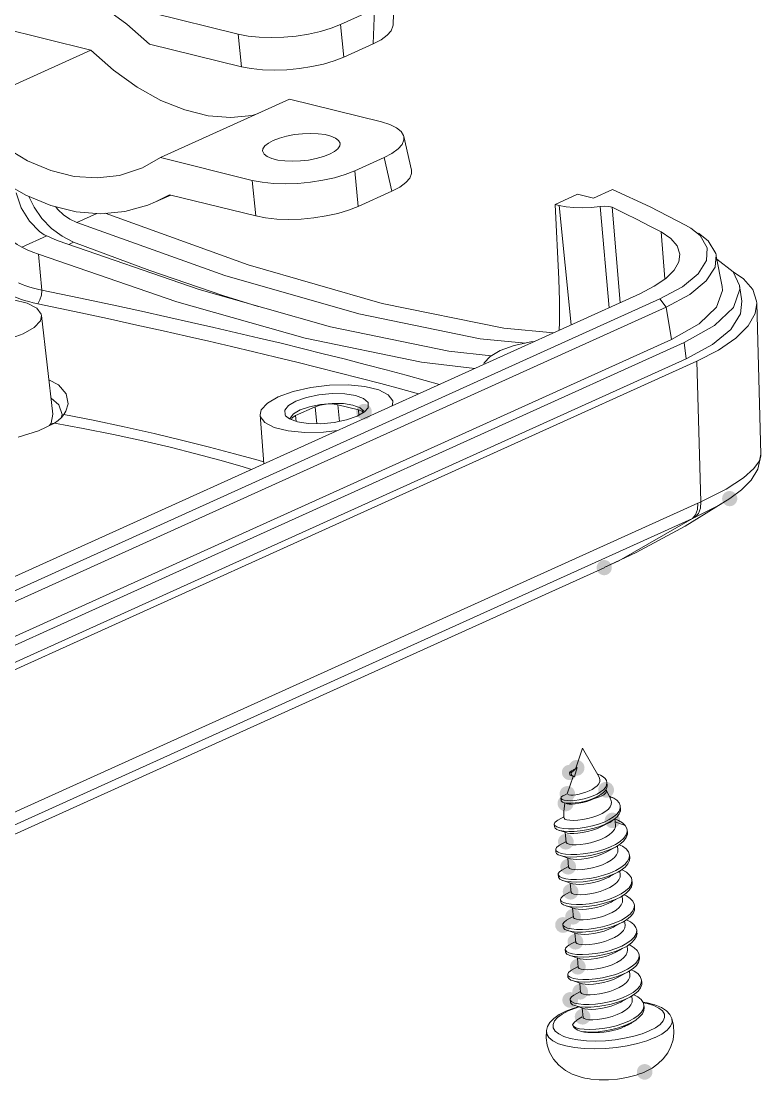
# Model space of a CAD drawing. Header units: millimetres. Extents: x 0 to 260, y 22 to 203.
# Drawn here: x 123.02 to 135.2, y 48.94 to 66.37 of the extents above; entities that cross this region are included whole.
import ezdxf

# ---------------------------------------------------------------- set-up
doc = ezdxf.new("R2010")
doc.units = ezdxf.units.MM

msp = doc.modelspace()

# ---------------------------------------------------------------- hatches: boundary and pattern name
h = msp.add_hatch(color=7)
edge = h.paths.add_edge_path()
edge.add_arc((128.663453, 59.939343), 0.129382, 0, 360)
h = msp.add_hatch(color=7)
edge = h.paths.add_edge_path()
edge.add_arc((134.687381, 58.507877), 0.12525, 0, 360)
h = msp.add_hatch(color=7)
edge = h.paths.add_edge_path()
edge.add_arc((132.62102, 57.371509), 0.125261, 0, 360)
h = msp.add_hatch(color=7)
edge = h.paths.add_edge_path()
edge.add_arc((132.048462, 53.9998), 0.125514, 0, 360)
h = msp.add_hatch(color=7)
edge = h.paths.add_edge_path()
edge.add_arc((132.15814, 54.070744), 0.126264, 0, 360)
h = msp.add_hatch(color=7)
edge = h.paths.add_edge_path()
edge.add_arc((132.166289, 54.075154), 0.130001, 0, 360)
h = msp.add_hatch(color=7)
edge = h.paths.add_edge_path()
edge.add_arc((132.012761, 53.647799), 0.127345, 0, 360)
h = msp.add_hatch(color=7)
edge = h.paths.add_edge_path()
edge.add_arc((132.01209, 53.645858), 0.125943, 0, 360)
h = msp.add_hatch(color=7)
edge = h.paths.add_edge_path()
edge.add_arc((132.651465, 53.71652), 0.1278, 0, 360)
h = msp.add_hatch(color=7)
edge = h.paths.add_edge_path()
edge.add_arc((132.654816, 53.71017), 0.127004, 0, 360)
h = msp.add_hatch(color=7)
edge = h.paths.add_edge_path()
edge.add_arc((131.98408, 53.490883), 0.13164, 0, 360)
h = msp.add_hatch(color=7)
edge = h.paths.add_edge_path()
edge.add_arc((132.756522, 53.20979), 0.127291, 0, 360)
h = msp.add_hatch(color=7)
edge = h.paths.add_edge_path()
edge.add_arc((131.988207, 52.859058), 0.129284, 0, 360)
h = msp.add_hatch(color=7)
edge = h.paths.add_edge_path()
edge.add_arc((132.027648, 52.447366), 0.129377, 0, 360)
h = msp.add_hatch(color=7)
edge = h.paths.add_edge_path()
edge.add_arc((132.067265, 52.035675), 0.129377, 0, 360)
h = msp.add_hatch(color=7)
edge = h.paths.add_edge_path()
edge.add_arc((131.942205, 51.487634), 0.129799, 0, 360)
h = msp.add_hatch(color=7)
edge = h.paths.add_edge_path()
edge.add_arc((132.106705, 51.623983), 0.129284, 0, 360)
h = msp.add_hatch(color=7)
edge = h.paths.add_edge_path()
edge.add_arc((132.146322, 51.212291), 0.129284, 0, 360)
h = msp.add_hatch(color=7)
edge = h.paths.add_edge_path()
edge.add_arc((132.185763, 50.8006), 0.129377, 0, 360)
h = msp.add_hatch(color=7)
edge = h.paths.add_edge_path()
edge.add_arc((132.060562, 50.253265), 0.129357, 0, 360)
h = msp.add_hatch(color=7)
edge = h.paths.add_edge_path()
edge.add_arc((132.22538, 50.388908), 0.129377, 0, 360)
h = msp.add_hatch(color=7)
edge = h.paths.add_edge_path()
edge.add_arc((132.264856, 49.977252), 0.129284, 0, 360)
h = msp.add_hatch(color=7)
edge = h.paths.add_edge_path()
edge.add_arc((133.286888, 49.069061), 0.128519, 0, 360)

# ---------------------------------------------------------------- linework, layer by layer
at = {"color": 7, "lineweight": 0}
for points in [[(125.131195, 65.993574), (124.757956, 66.322716), (124.371312, 66.599294), (123.977612, 66.819074), (123.584617, 66.977824), (123.198678, 67.073074), (122.827203, 67.103061), (122.476189, 67.067077), (122.126587, 66.955247)], [(129.163339, 66.873437), (129.143231, 66.305113)], [(125.170494, 66.506866), (126.592542, 66.155852)], [(128.834868, 66.564757), (128.27889, 66.313226)], [(128.834868, 66.564757), (128.814759, 65.996432)], [(122.65279, 66.265037), (124.166207, 65.891092)], [(126.592436, 66.155817), (126.755772, 66.124067), (126.938864, 66.104664), (127.135714, 66.098314), (127.34103, 66.105017), (127.548111, 66.12442), (127.751664, 66.15617), (127.944633, 66.198856), (128.122433, 66.251772), (128.278714, 66.313156)], [(128.330854, 65.777569), (128.278996, 66.313438)], [(129.143196, 66.305677), (129.141079, 66.284863), (129.110387, 66.21078), (129.044065, 66.136696), (128.944934, 66.064024), (128.814759, 65.996291)], [(126.644471, 65.620124), (126.592612, 66.155993)], [(122.039768, 64.930055), (124.166313, 65.891375)], [(125.131195, 65.993574), (126.644612, 65.619983)], [(128.814689, 65.996326), (128.330678, 65.777604)], [(126.918367, 64.84874), (126.821353, 64.817696), (126.469987, 64.782065), (126.098159, 64.812051), (125.712573, 64.907301), (125.319578, 65.066051), (124.926231, 65.285479), (124.539587, 65.562057), (124.166348, 65.891198)], [(128.330854, 65.777569), (128.174574, 65.716185), (127.996774, 65.663269), (127.803451, 65.620582), (127.600251, 65.588832), (127.392818, 65.56943), (127.187854, 65.56308), (126.991004, 65.569077), (126.807912, 65.58848), (126.644576, 65.62023)], [(125.310865, 64.122512), (127.437409, 65.083478)], [(127.437515, 65.083372), (128.950932, 64.709781)], [(122.039768, 64.930055), (122.380199, 64.58645), (122.742149, 64.298583), (123.118563, 64.071041), (123.50309, 63.908411), (123.889029, 63.813161), (124.269324, 63.787408), (124.637271, 63.8308), (125.014037, 63.954977)], [(129.319408, 64.471867), (129.315528, 64.485626), (129.274252, 64.553006), (129.198052, 64.614037), (129.089044, 64.666954), (128.950755, 64.709992)], [(127.169686, 64.406392), (127.271286, 64.445198), (127.388761, 64.4773), (127.516467, 64.501642), (127.649817, 64.516459), (127.782108, 64.521398), (127.90805, 64.516459), (128.021644, 64.501995), (128.118306, 64.478006), (128.194153, 64.445903), (128.245306, 64.407098), (128.269647, 64.363353)], [(125.229232, 63.392861), (125.102938, 63.34065), (124.723701, 63.235522), (124.328238, 63.199186), (123.920074, 63.232347), (123.507676, 63.3343), (123.095279, 63.503281), (122.690996, 63.737525), (122.299765, 64.032447), (121.92829, 64.38452)], [(126.994497, 64.231061), (126.999788, 64.26775), (127.030833, 64.315728), (127.088336, 64.362647), (127.169827, 64.406392)], [(128.271058, 64.353687), (128.265767, 64.316645), (128.234722, 64.268668), (128.177219, 64.221748), (128.095728, 64.178004)], [(128.994359, 64.124946), (129.124534, 64.193032), (129.224017, 64.264999), (129.289986, 64.339435), (129.320678, 64.413871), (129.319267, 64.471726)], [(129.319232, 64.47222), (129.44729, 63.918006)], [(128.095869, 64.178004), (127.994269, 64.139198), (127.876794, 64.107095), (127.749088, 64.082754), (127.615738, 64.067937), (127.483447, 64.062998), (127.357505, 64.067937), (127.243911, 64.082401), (127.147249, 64.106742), (127.071402, 64.138845), (127.020602, 64.177298), (126.996261, 64.221043)], [(125.013896, 63.955083), (125.310935, 64.122653)], [(125.310865, 64.122512), (126.824281, 63.748567)], [(128.510665, 63.906506), (128.994323, 64.124875)], [(128.994359, 64.124946), (129.122417, 63.570732)], [(126.824317, 63.748744), (126.987653, 63.717346), (127.170392, 63.697944), (127.367594, 63.691594), (127.572911, 63.697944), (127.779992, 63.717346), (127.983544, 63.749096), (128.176514, 63.792135), (128.354314, 63.844699), (128.510594, 63.906435)], [(128.566474, 63.319484), (128.510736, 63.906506)], [(129.447219, 63.917548), (129.448631, 63.859339), (129.417939, 63.785256), (129.351969, 63.71082), (129.252486, 63.638501), (129.122311, 63.570767)], [(126.880126, 63.161686), (126.824387, 63.748708)], [(122.932543, 63.540993), (123.017209, 63.297929), (123.151265, 63.078148), (123.320951, 62.90564)], [(123.142199, 63.48416), (123.228629, 63.305655), (123.358099, 63.119741), (123.514026, 62.958169)], [(125.458149, 63.512735), (125.229197, 63.392791)], [(125.229902, 63.393214), (125.481786, 63.506809)], [(125.458149, 63.512735), (126.880197, 63.161721)], [(128.566474, 63.319484), (129.122452, 63.570661)], [(132.181071, 63.521026), (131.809949, 63.353103)], [(132.441879, 63.456608), (132.181177, 63.521167)], [(132.757439, 63.599201), (132.441703, 63.456679)], [(133.961152, 63.012532), (133.376599, 63.31204), (132.757474, 63.599201)], [(123.582642, 63.315674), (123.619331, 63.270871), (123.715639, 63.181971), (123.820414, 63.109651), (123.931539, 63.055676)], [(128.566474, 63.319484), (128.410194, 63.257747), (128.232394, 63.205184), (128.039072, 63.162145), (127.835872, 63.130395), (127.628438, 63.110992), (127.423474, 63.104642), (127.226272, 63.110992), (127.043533, 63.130395), (126.880197, 63.161792)], [(131.871014, 62.124026), (131.809984, 63.353103)], [(131.810054, 63.353244), (131.879552, 63.336311)], [(131.879622, 63.336346), (131.992864, 63.314474), (132.121981, 63.301421), (132.261328, 63.298246), (132.405967, 63.304244), (132.551311, 63.319766)], [(131.879622, 63.336346), (132.077883, 61.370316)], [(132.699548, 61.651374), (132.551382, 63.31966)], [(132.551417, 63.319836), (132.628323, 63.325128), (132.698173, 63.319836), (132.750384, 63.304667)], [(132.959334, 63.205113), (132.750489, 63.304596)], [(132.885603, 61.735406), (132.750489, 63.304561)], [(124.260963, 63.20476), (123.931468, 63.055535)], [(124.399111, 63.205783), (126.758136, 62.355589), (128.962291, 61.722), (130.966069, 61.316658), (131.786277, 61.238694)], [(133.16398, 63.104148), (132.959369, 63.205042)], [(133.559444, 62.898479), (133.363652, 63.002195), (133.16398, 63.104148)], [(123.513921, 62.958098), (123.690309, 62.826865)], [(123.931468, 63.055571), (126.371632, 62.180682), (128.576493, 61.548151), (130.578507, 61.141751), (131.326396, 61.069432)], [(134.045572, 62.962896), (133.961258, 63.012637)], [(134.200583, 62.838189), (134.045713, 62.963072)], [(123.438461, 62.833038), (123.028886, 62.648183)], [(123.32081, 62.905711), (123.35891, 62.878194), (123.398068, 62.853852), (123.438285, 62.833038)], [(123.438461, 62.833038), (123.498786, 62.805874), (123.560875, 62.780122), (123.624375, 62.755074)], [(123.624481, 62.75518), (125.950345, 61.949436), (128.111462, 61.337366), (130.061617, 60.934494), (130.757295, 60.857236)], [(123.690486, 62.826829), (123.880986, 62.731227)], [(133.538454, 61.795695), (133.907812, 61.995015), (134.167457, 62.208798), (134.306098, 62.426815), (134.317387, 62.639893), (134.200618, 62.838154)], [(133.621145, 62.125049), (133.559409, 62.898337)], [(133.866079, 62.535717), (133.821981, 62.671537), (133.71897, 62.791481), (133.559515, 62.898373)], [(134.457934, 62.542949), (134.33552, 62.75003), (134.173242, 62.881263)], [(123.029027, 62.648042), (122.989164, 62.669208), (122.950358, 62.69355), (122.912611, 62.721419)], [(123.303594, 62.531237), (123.209403, 62.567926), (123.118033, 62.606731), (123.029133, 62.648006)], [(123.880986, 62.731403), (123.799494, 62.694714)], [(123.880986, 62.731403), (125.133347, 62.263267), (126.338436, 61.852634), (126.922636, 61.674128)], [(130.487455, 60.651602), (129.608333, 60.752143), (127.694866, 61.149371), (125.578552, 61.746977), (123.303489, 62.531202)], [(123.303594, 62.531237), (123.357217, 61.939981)], [(133.205291, 61.879762), (133.445179, 62.003587), (133.635327, 62.135173), (133.771146, 62.270993), (133.848404, 62.408223), (133.866043, 62.535576)], [(133.643511, 61.660652), (134.029803, 61.869144), (134.301089, 62.092452), (134.446081, 62.320346), (134.462661, 62.520724)], [(134.462767, 62.520548), (134.457828, 62.542773)], [(134.467247, 62.497476), (134.562144, 62.001471)], [(134.475855, 62.45165), (134.743966, 62.242806)], [(135.066687, 61.950388), (134.913229, 62.128894), (134.742132, 62.244252)], [(134.743896, 62.242876), (134.848671, 62.016393)], [(122.971983, 62.058585), (123.031956, 62.034596), (123.093692, 62.012019), (123.156839, 61.991557), (123.22175, 61.97286), (123.288425, 61.955574), (123.357217, 61.940052)], [(131.871014, 62.124026), (131.883362, 61.762781), (131.88442, 61.40577), (131.880892, 61.281239)], [(123.288778, 61.717167), (123.326525, 61.779609), (123.350514, 61.858278), (123.357217, 61.940122)], [(123.357146, 61.940052), (123.967099, 61.813757), (124.513904, 61.697694), (125.000032, 61.592919), (125.433949, 61.496963), (125.820946, 61.41018), (126.187835, 61.326571), (126.563896, 61.239435), (126.936077, 61.151946), (127.296616, 61.065516), (127.64516, 60.980144), (127.989118, 60.894771), (128.336604, 60.807282), (128.685502, 60.717324), (129.029813, 60.62666), (129.356485, 60.539524), (129.673985, 60.453094), (129.90576, 60.388888)], [(134.561968, 62.001047), (134.568671, 61.935078), (134.472715, 61.658853), (134.186965, 61.384039), (133.729413, 61.127569)], [(134.8486, 62.016534), (134.853186, 61.959384), (134.748411, 61.657406), (134.43585, 61.35684), (133.935611, 61.076734)], [(134.8486, 62.016887), (134.888464, 61.756537)], [(135.133539, 61.726128), (135.131422, 61.758583), (135.066864, 61.950494)], [(133.205291, 61.879762), (117.906729, 54.966023)], [(118.24462, 54.884496), (133.538595, 61.795766)], [(121.463576, 61.613803), (121.708051, 61.701645), (121.998034, 61.767261), (122.307068, 61.803597), (122.615043, 61.809242), (122.890209, 61.782784), (123.117751, 61.726692)], [(122.874158, 61.843603), (122.938716, 61.818202), (123.005039, 61.794214), (123.073125, 61.772341), (123.142975, 61.75188), (123.214941, 61.733536), (123.288672, 61.717308)], [(123.117892, 61.726798), (123.273114, 61.646364)], [(123.288778, 61.717167), (123.895908, 61.589109), (124.439539, 61.472339), (124.92355, 61.366153), (125.354997, 61.269845), (125.740583, 61.182356), (126.106061, 61.098748), (126.480358, 61.011611), (126.850775, 60.92377), (127.210256, 60.837339), (127.557389, 60.752672), (127.900642, 60.6673), (128.247069, 60.579811), (128.595261, 60.490559), (128.938867, 60.401306), (129.265186, 60.31417), (129.563283, 60.234089)], [(133.538454, 61.795695), (133.643582, 61.660581)], [(134.888252, 61.756784), (134.867086, 61.548292), (134.705513, 61.293939), (134.402477, 61.044526), (133.971383, 60.812045)], [(134.147877, 60.770453), (134.505241, 60.95425), (134.788522, 61.150747), (134.990664, 61.353594), (135.106375, 61.557852), (135.133539, 61.726128)], [(135.200355, 59.239785), (135.13368, 61.726163)], [(133.643511, 61.660652), (118.349889, 54.74903)], [(123.273256, 61.646541), (123.347692, 61.546705), (123.351925, 61.525185)], [(133.729307, 61.127711), (133.643582, 61.660758)], [(123.351996, 61.525256), (123.333651, 61.437061), (123.232051, 61.325584), (123.051782, 61.221514)], [(123.539074, 59.897469), (123.352101, 61.525185)], [(123.051923, 61.221408), (122.807448, 61.133567), (122.517464, 61.068303)], [(118.435649, 54.216159), (133.729271, 61.127781)], [(133.935682, 61.076734), (118.642059, 54.165112)], [(131.469306, 61.095326), (131.41004, 61.08827), (131.138048, 61.027239), (130.908743, 60.944337)], [(133.971489, 60.812151), (133.935505, 61.076734)], [(130.908813, 60.944443), (130.739833, 60.847429), (130.644583, 60.742301), (130.639291, 60.720076)], [(133.971489, 60.812151), (118.677866, 53.900529)], [(118.849069, 53.856502), (134.147983, 60.770594)], [(134.147877, 60.770453), (134.210319, 58.455172)], [(123.473774, 60.465229), (123.63323, 60.380915), (123.759524, 60.235218), (123.789863, 60.067649), (123.752822, 59.947351)], [(127.252024, 60.184453), (127.496499, 60.272648), (127.786483, 60.337912), (128.095516, 60.374248), (128.403491, 60.379892), (128.678658, 60.353787), (128.906199, 60.297695), (129.061774, 60.217262), (129.136211, 60.117426), (129.140444, 60.096259)], [(123.508558, 60.162722), (123.635206, 60.053714)], [(126.951422, 59.885756), (126.97012, 59.968659), (127.07172, 60.080842), (127.251989, 60.184559)], [(128.729775, 60.002526), (128.735067, 60.014873), (128.729775, 60.090367), (128.657103, 60.155631), (128.524811, 60.204667), (128.3456, 60.232537), (128.137109, 60.236418), (127.919797, 60.215956), (127.714834, 60.173623), (127.542325, 60.112593)], [(123.63517, 60.053855), (123.690204, 59.893341)], [(127.542255, 60.112769), (127.418782, 60.040097), (127.357399, 59.96178), (127.362691, 59.886286), (127.372569, 59.871822)], [(127.613234, 59.967389), (127.504225, 59.902831), (127.449897, 59.834039), (127.451309, 59.815342)], [(127.857991, 60.019424), (127.535905, 59.874079)], [(128.662959, 59.947422), (128.598754, 60.005278), (128.481631, 60.048669), (128.323587, 60.073011), (128.139084, 60.076539), (127.947173, 60.058547), (127.765845, 60.021152), (127.613092, 59.96753)], [(127.857991, 60.019424), (127.942305, 60.047293), (128.043199, 60.063874), (128.145152, 60.066343), (128.232641, 60.054702)], [(127.857991, 60.019424), (127.884449, 59.741788)], [(128.232817, 60.054561), (128.259276, 59.778688)], [(128.571837, 59.970846), (128.232817, 60.054455)], [(128.571837, 59.970846), (128.631456, 59.946505)], [(128.571837, 59.970846), (128.578187, 59.880535)], [(128.673472, 59.936733), (128.729916, 60.002702)], [(129.140444, 60.096259), (129.128097, 60.037345)], [(123.510463, 59.751031), (123.539038, 59.897433)], [(123.721812, 59.894011), (123.679479, 59.841095), (123.627621, 59.793117), (123.567296, 59.750431)], [(123.690133, 59.893341), (123.676375, 59.838308)], [(127.011007, 59.114055), (126.919637, 59.140513), (126.532287, 59.247405), (126.120243, 59.356061), (125.679623, 59.466127), (125.209723, 59.577605), (124.710543, 59.689788), (124.200426, 59.798091), (123.721707, 59.894047)], [(123.752822, 59.947422), (123.721777, 59.894152)], [(127.997021, 59.602546), (127.689046, 59.596902), (127.413526, 59.623007), (127.185984, 59.679452), (127.030762, 59.759532), (126.955973, 59.859721), (126.951387, 59.885827)], [(127.013617, 59.08167), (126.951528, 59.885651)], [(127.372427, 59.871963), (127.435222, 59.821163)], [(127.435292, 59.821339), (127.567584, 59.77195)], [(127.467501, 59.809274), (127.480907, 59.838907), (127.53594, 59.874185)], [(127.536046, 59.874044), (127.547687, 59.7795)], [(128.172527, 59.760697), (128.377844, 59.803383), (128.55, 59.864061)], [(128.550106, 59.864061), (128.673578, 59.936733)], [(128.631421, 59.946399), (128.648001, 59.922057)], [(122.965633, 59.522289), (123.300419, 59.623537)], [(123.30049, 59.623572), (123.56719, 59.750219)], [(123.48531, 59.711414), (123.510358, 59.750925)], [(123.553361, 59.742776), (123.510322, 59.750889)], [(126.808124, 58.988642), (126.656077, 59.035209), (126.288482, 59.140337), (125.894782, 59.24617), (125.472155, 59.352709), (125.019894, 59.458542), (124.537294, 59.563318), (124.04023, 59.663154), (123.567155, 59.75029)], [(127.567584, 59.772056), (127.746795, 59.744187), (127.955287, 59.740306), (128.172598, 59.760767)], [(128.226114, 59.629781), (127.997162, 59.602617)], [(135.200355, 59.239785), (135.176013, 59.130424), (135.086408, 59.00166), (134.912488, 58.848907), (134.627444, 58.665816), (134.210107, 58.454854)], [(134.687028, 58.507701), (134.883878, 58.653045), (135.039806, 58.809678), (135.152694, 58.994534), (135.200319, 59.210434), (135.199967, 59.240067)], [(119.089029, 51.620949), (134.163929, 58.433794)], [(133.954273, 58.054699), (134.687698, 58.508371)], [(134.072771, 58.180429), (134.126041, 58.24287), (134.157438, 58.330006), (134.164141, 58.434076)], [(134.120678, 58.202124), (134.173595, 58.264566), (134.204287, 58.351349), (134.210284, 58.455066)], [(134.687028, 58.507701), (134.503936, 58.396576), (134.120819, 58.202195)], [(134.210249, 58.454996), (134.187318, 58.444412), (134.164035, 58.433829)], [(134.072771, 58.180429), (118.997871, 51.367584)], [(132.620667, 57.371509), (133.149128, 57.622334), (133.954167, 58.05484)], [(134.072771, 58.180429), (132.863449, 57.484751), (132.621443, 57.371862)], [(134.120678, 58.202124), (134.097042, 58.191188), (134.072701, 58.180252)], [(118.377441, 50.934691), (132.61908, 57.370416)], [(132.153872, 54.068027), (132.264644, 54.39858)], [(132.53593, 53.920214), (132.264644, 54.398227)], [(132.156623, 54.069756), (132.12064, 54.046826), (132.084304, 54.024248), (132.052554, 54.005551)], [(132.172816, 54.078681), (132.075449, 53.995073)], [(132.172816, 54.078681), (132.131894, 53.935101)], [(132.012267, 53.647375), (132.107869, 53.932772)], [(132.048109, 54.000506), (132.052342, 53.958525)], [(132.048779, 53.99913), (132.075238, 53.994897)], [(132.055341, 53.95535), (132.07933, 53.952881)], [(132.055341, 53.95535), (132.08568, 53.94265), (132.108258, 53.932772)], [(132.075308, 53.994967), (132.079541, 53.952987)], [(132.079436, 53.952951), (132.131647, 53.93496)], [(132.108399, 53.932631), (132.131682, 53.935101)], [(132.53593, 53.920214), (132.548277, 53.88423), (132.546161, 53.850011), (132.530991, 53.81438), (132.503474, 53.779808)], [(132.665117, 53.834101), (132.657356, 53.864792), (132.635484, 53.899012), (132.60197, 53.929703), (132.558226, 53.956162), (132.506367, 53.978739)], [(131.906151, 53.574668), (131.926965, 53.552796), (131.960479, 53.541507), (132.008457, 53.535509), (132.068076, 53.534098), (132.136162, 53.538332), (132.210598, 53.548915), (132.287857, 53.56479), (132.364409, 53.585957), (132.437434, 53.612062), (132.503404, 53.642754), (132.560554, 53.677326), (132.606768, 53.714015), (132.640282, 53.752115), (132.660037, 53.790568)], [(132.503545, 53.779667), (132.467914, 53.748975), (132.424523, 53.720753), (132.374428, 53.695353), (132.319748, 53.673481), (132.263303, 53.655489), (132.207917, 53.641731), (132.155353, 53.632559), (132.108081, 53.62762), (132.068217, 53.626914), (132.037878, 53.630089), (132.018828, 53.636086)], [(132.5366, 53.617072), (132.564823, 53.635063), (132.611036, 53.671752), (132.64455, 53.709852)], [(132.656157, 53.707665), (132.657921, 53.682618), (132.643809, 53.656512), (132.613823, 53.631112), (132.570079, 53.607123)], [(132.644444, 53.709711), (132.6642, 53.748164), (132.669492, 53.786617)], [(132.735391, 53.531629), (132.719163, 53.575373), (132.653546, 53.712957)], [(132.659931, 53.790674), (132.665576, 53.828421)], [(132.669245, 53.791732), (132.665011, 53.834065)], [(131.906151, 53.574668), (131.910384, 53.532687)], [(131.939242, 53.611886), (131.924778, 53.603066), (131.907844, 53.584369)], [(131.910279, 53.532652), (131.93074, 53.51078), (131.942734, 53.505488)], [(132.014348, 53.653584), (131.974837, 53.631712), (131.939206, 53.611956)], [(131.942664, 53.505417), (131.964536, 53.49942), (132.012161, 53.493423), (132.07178, 53.492012), (132.140572, 53.496598), (132.214655, 53.506476), (132.291914, 53.522704), (132.368466, 53.54387), (132.441139, 53.570329), (132.507814, 53.60102), (132.536741, 53.616895)], [(131.993675, 53.487532), (132.009198, 53.483298), (132.044828, 53.479065), (132.090336, 53.478712), (132.144664, 53.48224), (132.204284, 53.491059), (132.267784, 53.504112), (132.332695, 53.522104), (132.395842, 53.543976), (132.455109, 53.570082)], [(132.454967, 53.570187), (132.516704, 53.586768), (132.569973, 53.606876)], [(132.454967, 53.570187), (132.500476, 53.595235)], [(132.500441, 53.595341), (132.515257, 53.60416), (132.536777, 53.617213)], [(132.735391, 53.531629), (132.740329, 53.511168), (132.737507, 53.473421), (132.720221, 53.435321), (132.689177, 53.397221), (132.645079, 53.360884)], [(132.776736, 53.576396), (132.706533, 53.609557)], [(132.708509, 53.598092), (132.776595, 53.57622)], [(132.884898, 53.443082), (132.882781, 53.455076), (132.864437, 53.499526), (132.828806, 53.540096), (132.776595, 53.576432)], [(131.942664, 53.505417), (131.974414, 53.494481)], [(131.974378, 53.494411), (131.957798, 53.355416)], [(131.957833, 53.355557), (131.957833, 53.251841)], [(132.64515, 53.360743), (132.584472, 53.323702), (132.512858, 53.290188), (132.432778, 53.261613), (132.350228, 53.239035), (132.266972, 53.222454), (132.187597, 53.212929), (132.114925, 53.209049), (132.053542, 53.211518), (132.005917, 53.219632), (131.973814, 53.231627), (131.958644, 53.247149)], [(132.713342, 53.183649), (132.777547, 53.224218), (132.831522, 53.270432), (132.868211, 53.31841), (132.886909, 53.366388), (132.888672, 53.400607)], [(132.773279, 53.26634), (132.827254, 53.312907), (132.864296, 53.360532)], [(132.864225, 53.360391), (132.882922, 53.408368), (132.885039, 53.442941)], [(132.888708, 53.400713), (132.884827, 53.443046)], [(131.856551, 53.212929), (131.838912, 53.202699), (131.80822, 53.175535), (131.797989, 53.148724)], [(131.807973, 53.124417), (131.837959, 53.103251), (131.886995, 53.08667), (131.952612, 53.074676), (132.03234, 53.069737), (132.123356, 53.071501), (132.222134, 53.079967), (132.325145, 53.095842), (132.428156, 53.11842), (132.527992, 53.147348), (132.621126, 53.182626), (132.703676, 53.22249), (132.773173, 53.266234)], [(131.957833, 53.268739), (131.906327, 53.240164), (131.856586, 53.213)], [(131.868968, 53.050687), (131.890841, 53.043984), (131.956457, 53.032695), (132.036538, 53.027756), (132.127202, 53.028815), (132.226332, 53.037987), (132.329343, 53.053509), (132.432354, 53.076087), (132.532191, 53.105368), (132.625324, 53.140645), (132.713518, 53.183684)], [(132.619997, 53.130591), (132.667269, 53.157402), (132.713483, 53.183508)], [(132.71059, 53.177793), (132.666493, 53.156979)], [(132.754335, 53.207426), (132.71059, 53.177793)], [(132.804994, 53.13232), (132.795116, 53.239211)], [(132.966213, 53.126111), (132.919646, 53.170208), (132.855088, 53.209014), (132.795469, 53.233708)], [(132.800161, 53.184002), (132.966319, 53.126146)], [(131.797989, 53.145761), (131.807867, 53.124241)], [(131.797989, 53.145761), (131.802223, 53.10378)], [(131.802117, 53.103745), (131.811995, 53.082225), (131.841981, 53.061059), (131.868792, 53.050828)], [(131.868968, 53.050687), (131.922238, 53.033048), (131.978329, 53.014351)], [(131.978153, 53.014492), (132.003906, 53.005673)], [(131.995051, 52.846746), (131.979176, 53.014316)], [(132.804994, 53.13232), (132.803935, 53.104097), (132.787355, 53.058942), (132.753488, 53.014139), (132.703394, 52.971453), (132.639541, 52.931589), (132.564752, 52.895959), (132.482908, 52.865972), (132.397183, 52.841984), (132.31181, 52.823992), (132.229966, 52.813056), (132.155882, 52.80847), (132.093088, 52.809881), (132.044405, 52.816584), (132.011244, 52.828225), (131.996074, 52.843042)], [(132.004012, 53.005567), (132.018123, 53.001686), (132.061867, 52.995689), (132.119017, 52.994278), (132.187809, 52.998511), (132.264009, 53.009094), (132.345501, 53.026028), (132.428403, 53.048606), (132.509895, 53.077533), (132.585389, 53.112106), (132.619962, 53.13045)], [(132.807392, 52.771287), (132.887473, 52.822087), (132.946034, 52.873945), (132.984487, 52.927568), (133.002126, 52.981895), (133.002126, 53.008706)], [(132.998245, 53.050687), (132.992954, 53.076087), (132.966142, 53.126181)], [(132.980677, 52.969724), (132.997963, 53.023699), (132.998316, 53.050511)], [(133.002055, 53.008636), (132.998175, 53.050616)], [(131.830022, 52.709269), (131.861066, 52.685985), (131.912219, 52.667288), (131.982422, 52.654235), (132.068499, 52.647885), (132.167277, 52.648944), (132.27558, 52.658116), (132.388469, 52.675049), (132.502063, 52.700096), (132.612836, 52.731846), (132.715494, 52.770652), (132.806863, 52.815102), (132.883063, 52.863785), (132.941624, 52.915996), (132.980783, 52.969619)], [(131.982633, 52.856024), (131.931128, 52.827449), (131.882092, 52.800285)], [(131.882056, 52.800215), (131.869356, 52.792806), (131.834431, 52.763879), (131.821026, 52.735656)], [(131.821061, 52.729941), (131.829881, 52.709127)], [(131.821061, 52.729941), (131.825294, 52.687961)], [(131.825189, 52.687926), (131.834008, 52.667112), (131.8647, 52.643828), (131.898214, 52.630423)], [(131.898249, 52.630387), (131.916593, 52.625096), (131.986443, 52.612043), (132.072521, 52.606046), (132.171299, 52.607104), (132.279249, 52.615924), (132.392491, 52.63321), (132.506438, 52.657904), (132.616504, 52.690007), (132.719516, 52.72846), (132.807357, 52.771146)], [(132.050155, 52.580787), (132.064266, 52.576554), (132.111538, 52.569498), (132.171863, 52.567381), (132.244536, 52.571615), (132.32638, 52.581845), (132.411399, 52.599131), (132.496066, 52.621709), (132.578616, 52.651342), (132.654816, 52.68662), (132.673866, 52.696851)], [(132.673725, 52.696886), (132.711472, 52.718406), (132.760508, 52.745569), (132.807428, 52.771322)], [(132.844611, 52.720628), (132.842847, 52.68782), (132.824149, 52.642311), (132.787461, 52.596803), (132.735602, 52.55447)], [(132.844611, 52.720628), (132.837908, 52.790478)], [(133.037545, 52.638995), (133.0192, 52.694029), (132.980042, 52.741654), (132.920423, 52.783987), (132.867153, 52.809034)], [(131.860678, 52.31825), (131.88502, 52.283325), (131.928059, 52.262511), (131.990853, 52.247341), (132.070581, 52.237816), (132.16442, 52.236053), (132.269195, 52.241697), (132.381025, 52.255455), (132.494972, 52.276975), (132.607156, 52.306255), (132.713695, 52.342239), (132.810003, 52.384219), (132.893259, 52.431491), (132.959228, 52.482644), (133.0065, 52.535914), (133.032959, 52.589889)], [(131.898249, 52.630387), (131.951166, 52.613101), (132.006904, 52.594757)], [(132.006763, 52.594898), (132.050155, 52.580787)], [(132.034668, 52.435372), (132.019851, 52.590594)], [(132.735743, 52.554576), (132.670832, 52.51577), (132.594985, 52.480492), (132.511024, 52.450859), (132.426357, 52.427928), (132.342396, 52.410995), (132.26161, 52.400412), (132.188585, 52.396884), (132.127907, 52.398648), (132.080988, 52.405703), (132.049591, 52.417345), (132.035479, 52.431809)], [(132.847009, 52.359595), (132.897104, 52.389581), (132.963426, 52.440381), (133.010698, 52.493651), (133.036804, 52.547626), (133.041743, 52.597015)], [(133.033064, 52.589712), (133.037651, 52.639101)], [(133.041672, 52.596944), (133.037439, 52.638925)], [(131.921673, 52.388523), (131.88569, 52.364534), (131.863465, 52.335959), (131.860643, 52.31832)], [(131.860678, 52.31825), (131.864911, 52.276269)], [(132.021933, 52.444332), (131.97078, 52.415757), (131.921744, 52.388594)], [(131.937866, 52.218696), (131.994663, 52.204937), (132.074744, 52.196118), (132.168582, 52.194001), (132.273358, 52.199646), (132.385188, 52.213404), (132.499135, 52.234924), (132.611319, 52.264204), (132.717505, 52.300188), (132.814166, 52.342521), (132.846974, 52.359454)], [(132.713342, 52.285194), (132.750736, 52.306714), (132.799772, 52.333878), (132.847045, 52.359631)], [(132.884228, 52.308936), (132.881758, 52.274364), (132.863061, 52.229561), (132.826725, 52.184759), (132.775219, 52.142778)], [(132.884228, 52.308936), (132.877525, 52.377728)], [(133.077162, 52.227304), (133.069048, 52.261876), (133.038356, 52.310559), (132.986851, 52.355362), (132.916648, 52.39452)], [(131.864806, 52.276234), (131.889147, 52.241309), (131.932186, 52.220495)], [(131.913066, 51.881405), (131.947638, 51.85918), (132.002318, 51.841188), (132.075343, 51.829547), (132.163891, 51.824255), (132.264432, 51.826724), (132.373793, 51.837308), (132.487035, 51.855652), (132.600629, 51.881405), (132.709991, 51.914919), (132.811238, 51.954783), (132.900138, 51.999938), (132.973868, 52.04968), (133.029254, 52.101891), (133.064179, 52.155866)], [(131.937866, 52.218696), (131.990782, 52.20141), (132.046521, 52.183065)], [(132.04638, 52.183206), (132.089772, 52.169095)], [(132.074285, 52.02368), (132.059116, 52.178902)], [(132.77536, 52.142884), (132.710802, 52.104431), (132.636366, 52.069859), (132.554169, 52.040226), (132.469149, 52.016942), (132.384835, 52.000009), (132.304402, 51.989073), (132.23173, 51.985192), (132.170346, 51.986956), (132.121663, 51.993659), (132.089913, 52.004948), (132.075096, 52.019764)], [(132.089772, 52.169095), (132.103883, 52.164862), (132.151155, 52.157806), (132.211833, 52.15569), (132.284858, 52.159923), (132.365291, 52.170154), (132.449605, 52.187087), (132.534625, 52.210017), (132.61788, 52.239651), (132.694433, 52.274929), (132.713483, 52.285159)], [(132.886626, 51.947904), (132.904265, 51.957781), (132.977643, 52.007523), (133.033029, 52.059734), (133.068307, 52.113709), (133.081713, 52.167331), (133.08136, 52.185323)], [(133.064074, 52.155972), (133.077479, 52.209594), (133.077126, 52.227233)], [(133.081289, 52.185288), (133.077056, 52.227268)], [(131.960938, 51.976831), (131.940829, 51.964484), (131.909432, 51.935909), (131.90026, 51.906629)], [(132.06155, 52.032641), (132.010397, 52.004066), (131.961008, 51.976902)], [(131.977483, 51.807004), (132.006058, 51.799243), (132.079083, 51.787249), (132.16763, 51.78231), (132.268524, 51.784779), (132.377886, 51.79501), (132.491127, 51.813707), (132.604722, 51.83946), (132.714083, 51.872974), (132.81533, 51.912485), (132.886591, 51.947762)], [(132.752959, 51.873503), (132.790353, 51.895022), (132.839389, 51.922186), (132.886662, 51.947939)], [(132.923844, 51.89728), (132.916789, 51.966424)], [(133.116779, 51.815612), (133.114662, 51.828665), (133.093143, 51.879465), (133.050456, 51.925679), (132.987309, 51.967306), (132.945681, 51.985651)], [(131.900295, 51.906558), (131.912995, 51.881511)], [(131.900295, 51.906558), (131.904528, 51.864577)], [(131.904423, 51.864542), (131.91677, 51.839495), (131.951342, 51.816917), (131.977448, 51.807039)], [(131.944392, 51.480402), (131.970145, 51.456414), (132.016712, 51.436305), (132.082681, 51.421841), (132.164878, 51.41408), (132.260834, 51.413375), (132.36702, 51.420077), (132.479556, 51.435247), (132.593503, 51.458178), (132.704981, 51.488516), (132.810109, 51.525911), (132.904653, 51.56895), (132.984734, 51.616928), (133.048234, 51.66808), (133.091626, 51.722055), (133.114203, 51.775678)], [(131.977483, 51.807004), (132.030399, 51.789718), (132.086138, 51.771374)], [(132.129071, 51.757404), (132.144946, 51.752817), (132.19363, 51.745762), (132.25466, 51.744351), (132.327332, 51.748584), (132.407766, 51.758815), (132.492433, 51.776101), (132.577452, 51.799384), (132.659649, 51.828665), (132.734438, 51.86359), (132.753135, 51.873468)], [(132.923844, 51.89728), (132.921022, 51.861297), (132.901972, 51.816847), (132.865989, 51.773102), (132.814836, 51.731122)], [(132.926243, 51.536212), (132.989038, 51.574665), (133.051832, 51.62617), (133.095577, 51.67944), (133.118507, 51.733768), (133.120977, 51.773631)], [(133.114344, 51.775642), (133.116814, 51.815506)], [(133.120906, 51.773596), (133.116673, 51.815577)], [(132.101167, 51.620949), (132.050014, 51.592374), (132.000625, 51.56521)], [(132.085997, 51.771515), (132.129036, 51.757404)], [(132.113902, 51.612024), (132.098733, 51.767246)], [(132.814977, 51.731192), (132.750419, 51.692739), (132.675983, 51.658167), (132.595549, 51.629239), (132.511588, 51.605956), (132.426569, 51.58867), (132.345783, 51.577381), (132.273463, 51.573501), (132.211727, 51.574912), (132.162691, 51.581614), (132.129883, 51.593256), (132.114713, 51.60772)], [(132.000554, 51.56514), (131.959632, 51.536212), (131.940935, 51.507637), (131.939877, 51.494937)], [(131.939912, 51.494866), (131.943793, 51.452886)], [(131.943722, 51.452851), (131.948661, 51.438387), (131.974061, 51.414045), (132.016747, 51.395348)], [(132.016747, 51.395312), (132.086244, 51.37979), (132.169147, 51.372029), (132.265103, 51.371324), (132.371289, 51.378026), (132.483472, 51.393196), (132.597419, 51.416126), (132.70925, 51.446818), (132.814378, 51.48386), (132.908569, 51.526899), (132.926208, 51.536071)], [(132.168688, 51.345712), (132.185974, 51.340773), (132.234658, 51.33407), (132.296394, 51.332659), (132.368713, 51.336893), (132.449852, 51.347829), (132.534519, 51.365115), (132.61848, 51.388045), (132.699266, 51.417326), (132.774055, 51.451898), (132.792399, 51.461776)], [(132.792223, 51.461811), (132.82997, 51.483331), (132.879006, 51.510494), (132.926279, 51.536247)], [(132.963109, 51.485906), (132.957817, 51.439339), (132.937003, 51.398064), (132.902078, 51.3582), (132.8541, 51.319395)], [(132.963109, 51.485588), (132.956406, 51.554733)], [(133.156396, 51.40392), (133.144048, 51.447665), (133.109476, 51.495995), (133.054796, 51.53974), (132.987415, 51.573959)], [(131.997803, 51.052871), (132.036608, 51.030999), (132.095522, 51.014771), (132.171722, 51.004188), (132.263092, 51.001013), (132.36575, 51.004893), (132.475817, 51.016888), (132.589764, 51.036643), (132.7023, 51.06416), (132.81025, 51.099085), (132.909028, 51.140007), (132.994753, 51.186221), (133.064956, 51.236316), (133.116461, 51.288879), (133.147506, 51.342502)], [(132.016747, 51.395312), (132.070016, 51.378026), (132.125755, 51.359682)], [(132.125614, 51.359823), (132.168653, 51.345712)], [(132.153166, 51.200332), (132.138349, 51.355554)], [(132.854241, 51.319536), (132.790036, 51.281083), (132.714541, 51.246158), (132.633402, 51.216877), (132.549794, 51.193947), (132.464775, 51.176661), (132.382578, 51.165725), (132.309553, 51.161844), (132.248522, 51.163608), (132.200191, 51.170664), (132.168089, 51.182305), (132.153978, 51.197122)], [(132.96586, 51.12452), (133.001491, 51.145687), (133.070988, 51.195429), (133.121435, 51.248345), (133.151774, 51.301967), (133.160946, 51.354884)], [(133.147435, 51.342607), (133.156607, 51.39623)], [(133.160523, 51.361904), (133.15629, 51.403885)], [(132.040171, 51.153483), (132.011244, 51.134786), (131.984785, 51.106211), (131.979141, 51.083281)], [(131.979211, 51.083175), (131.983445, 51.041194)], [(131.979211, 51.083175), (131.997909, 51.052836)], [(132.140784, 51.209293), (132.089631, 51.180718), (132.040242, 51.153554)], [(132.056364, 50.983621), (132.103636, 50.971979), (132.180894, 50.961749), (132.272264, 50.958926), (132.374922, 50.96316), (132.485342, 50.97586), (132.598583, 50.995615), (132.710767, 51.023485), (132.818011, 51.05841), (132.916436, 51.099332), (132.965825, 51.124379)], [(132.83184, 51.050119), (132.869587, 51.071639), (132.918623, 51.098803), (132.965896, 51.124556)], [(133.002726, 51.074214), (132.996023, 51.1423)], [(133.196012, 50.992229), (133.190368, 51.018687), (133.163204, 51.068076), (133.115226, 51.113584), (133.047846, 51.153448), (133.024915, 51.162267)], [(131.983339, 51.041159), (132.0038, 51.009409), (132.043664, 50.988242), (132.056364, 50.983656)], [(132.028812, 50.649787), (132.060562, 50.626857), (132.11242, 50.608159), (132.183329, 50.595459), (132.270112, 50.589462), (132.36889, 50.590873), (132.477193, 50.600046), (132.590081, 50.617332), (132.703323, 50.642379), (132.81339, 50.674482), (132.915695, 50.71364), (133.006359, 50.75809), (133.082206, 50.806773), (133.140415, 50.858984), (133.178868, 50.912607)], [(132.056364, 50.983621), (132.109633, 50.966335), (132.165372, 50.948343)], [(132.165231, 50.948484), (132.20827, 50.93402)], [(132.192783, 50.788641), (132.177966, 50.943863)], [(132.893858, 50.907844), (132.828947, 50.869039), (132.752394, 50.833408), (132.668786, 50.803775), (132.584119, 50.781197), (132.499806, 50.764264), (132.418314, 50.75368), (132.345642, 50.750152), (132.285317, 50.752269), (132.23875, 50.759325), (132.207353, 50.770614), (132.193594, 50.78543)], [(132.208305, 50.93402), (132.223475, 50.929787), (132.271805, 50.922731), (132.332836, 50.920967), (132.405861, 50.925201), (132.487705, 50.935784), (132.572725, 50.95307), (132.656686, 50.976001), (132.737825, 51.005281), (132.813319, 51.040206), (132.832016, 51.050084)], [(133.002726, 51.074214), (133.000609, 51.040347), (132.981912, 50.994839), (132.945223, 50.950036), (132.893717, 50.907703)], [(133.00516, 50.712829), (133.021035, 50.721648), (133.094765, 50.771037), (133.150151, 50.822895), (133.186135, 50.87687), (133.200246, 50.93014), (133.199893, 50.950248)], [(133.178762, 50.912642), (133.195695, 50.966264), (133.196048, 50.99237)], [(133.199787, 50.950213), (133.195907, 50.992193)], [(132.079788, 50.741792), (132.064619, 50.732972), (132.030752, 50.704397), (132.018758, 50.675822)], [(132.180048, 50.797601), (132.128895, 50.769026), (132.079859, 50.741862)], [(133.042342, 50.662558), (133.03564, 50.731702)], [(133.235277, 50.580537), (133.214463, 50.639804), (133.173541, 50.686723), (133.11251, 50.728704), (133.064179, 50.750576)], [(132.018828, 50.671483), (132.028706, 50.649611)], [(132.018828, 50.671483), (132.023062, 50.629503)], [(132.022956, 50.629467), (132.036361, 50.603714), (132.071286, 50.581137), (132.095981, 50.571964)], [(132.095981, 50.571929), (132.12632, 50.563815), (132.199345, 50.551821), (132.287892, 50.547235), (132.388081, 50.550057), (132.496736, 50.560287), (132.609625, 50.578632), (132.722514, 50.604385), (132.831522, 50.637546), (132.932064, 50.677057), (133.005089, 50.712687)], [(132.095981, 50.571929), (132.148897, 50.554643), (132.204636, 50.536651)], [(132.247922, 50.522329), (132.261681, 50.518095), (132.3086, 50.511392), (132.368925, 50.508923), (132.441597, 50.513156), (132.522736, 50.523387), (132.607403, 50.539967), (132.692069, 50.562898), (132.775325, 50.592531), (132.852231, 50.628162), (132.871633, 50.638392)], [(132.871492, 50.638428), (132.908887, 50.659947), (132.957923, 50.687111), (133.005195, 50.712864)], [(133.042342, 50.662558), (133.040226, 50.629044), (133.021529, 50.583536), (132.985193, 50.53838), (132.933334, 50.496047)], [(133.231819, 50.536122), (133.235347, 50.580572)], [(133.239404, 50.538521), (133.235171, 50.580502)], [(132.062573, 50.246703), (132.086562, 50.222362), (132.13207, 50.202253), (132.196628, 50.187437), (132.277767, 50.179323), (132.37337, 50.177912), (132.478851, 50.184262), (132.590328, 50.198726), (132.703923, 50.221303), (132.815753, 50.251289), (132.921234, 50.287626), (133.016131, 50.330312), (133.097976, 50.377937), (133.162181, 50.429089), (133.207337, 50.482359), (133.231678, 50.535981)], [(132.219665, 50.385909), (132.168512, 50.357334), (132.119123, 50.330171)], [(132.204495, 50.536792), (132.247887, 50.522329)], [(132.2324, 50.376949), (132.217583, 50.532171)], [(132.933475, 50.496152), (132.868917, 50.4577), (132.793775, 50.422775), (132.710872, 50.393141), (132.625853, 50.369858), (132.541539, 50.352925), (132.461106, 50.342341), (132.388434, 50.338461), (132.32705, 50.340225), (132.279425, 50.34728), (132.247675, 50.358569), (132.233211, 50.373386)], [(133.044777, 50.301137), (133.117449, 50.346645), (133.177774, 50.398151), (133.218343, 50.451773), (133.238452, 50.505395), (133.23951, 50.538556)], [(132.119052, 50.3301), (132.079541, 50.302583), (132.060139, 50.274008), (132.058375, 50.259897)], [(132.058445, 50.259791), (132.062679, 50.217811)], [(132.062573, 50.217776), (132.070334, 50.19802), (132.099967, 50.174737), (132.135598, 50.160273)], [(132.135598, 50.160237), (132.150414, 50.155651), (132.218853, 50.142599), (132.304226, 50.136249), (132.401592, 50.136954), (132.508837, 50.145068), (132.620667, 50.161296), (132.733909, 50.185285), (132.844681, 50.216682), (132.947692, 50.254782), (133.044706, 50.300996)], [(132.287186, 50.110637), (132.302356, 50.106404), (132.350334, 50.099348), (132.411717, 50.097584), (132.484389, 50.101817), (132.56447, 50.112048), (132.648784, 50.128981), (132.734156, 50.152265), (132.817059, 50.181898), (132.892553, 50.216823), (132.91125, 50.226701)], [(132.911109, 50.226736), (132.948504, 50.248256), (132.99754, 50.275419), (133.044812, 50.301172)], [(133.081959, 50.250866), (133.079137, 50.214883), (133.060087, 50.170433), (133.024104, 50.126336), (132.972951, 50.084708)], [(133.081959, 50.250866), (133.074904, 50.320363)], [(133.274894, 50.168845), (133.263605, 50.211179), (133.229738, 50.259509), (133.17541, 50.303254), (133.105913, 50.339237)], [(133.735833, 49.946983), (133.702319, 50.0126), (133.645875, 50.073278), (133.56403, 50.127958), (133.453611, 50.174525), (133.326611, 50.208392), (133.257466, 50.219328)], [(133.264557, 50.206769), (133.330174, 50.194069), (133.43636, 50.160908), (133.520321, 50.120338), (133.579235, 50.073066), (133.610985, 50.021208), (133.615218, 49.965116), (133.591582, 49.907966), (133.540429, 49.850463), (133.463524, 49.795077), (133.363688, 49.742866)], [(131.989865, 50.069644), (131.88121, 50.0132), (131.790899, 49.948641), (131.726693, 49.882672), (131.686829, 49.815291), (131.668132, 49.748616)], [(132.028459, 50.072396), (131.928623, 50.020185), (131.85207, 49.964446), (131.800918, 49.906943), (131.777281, 49.84944), (131.781515, 49.794054), (131.813265, 49.741843), (131.872179, 49.694924), (131.955787, 49.653649), (132.062326, 49.621193), (132.187562, 49.596499), (132.329026, 49.581682), (132.48072, 49.577096), (132.63947, 49.582035), (132.800337, 49.596851), (132.957323, 49.621546), (133.106901, 49.654354), (133.243426, 49.695629), (133.363723, 49.742549)], [(132.118382, 50.120268), (131.989971, 50.069468)], [(132.028459, 50.072396), (132.148756, 50.119668), (132.207317, 50.137307)], [(132.191407, 50.142316), (132.118382, 50.120444)], [(132.135598, 50.160237), (132.188514, 50.142951), (132.244253, 50.12496)], [(132.244112, 50.125101), (132.287151, 50.110637)], [(132.272017, 49.965257), (132.256848, 50.120479)], [(132.973092, 50.084814), (132.908534, 50.046008), (132.834451, 50.011436), (132.753312, 49.982155), (132.668998, 49.959225), (132.583978, 49.941939), (132.503545, 49.931003), (132.431226, 49.926769), (132.369489, 49.928533), (132.320453, 49.935236), (132.287998, 49.946525), (132.273181, 49.960989)], [(133.084394, 49.889445), (133.139074, 49.922606), (133.203985, 49.973406), (133.249846, 50.026676), (133.274894, 50.080298), (133.279127, 50.126865)], [(133.110922, 49.949417), (133.181478, 49.999512), (133.234042, 50.052076), (133.265439, 50.105698)], [(133.26558, 50.105804), (133.275458, 50.159426)], [(133.279021, 50.126829), (133.274788, 50.16881)], [(132.098732, 49.844325), (132.124132, 49.883836), (132.168582, 49.921936), (132.202802, 49.94275)], [(132.098732, 49.844325), (132.115666, 49.818925), (132.153766, 49.7967), (132.211621, 49.780119), (132.287821, 49.769536), (132.378485, 49.765656), (132.480791, 49.769536), (132.59121, 49.781178), (132.704452, 49.800933), (132.817341, 49.82845), (132.925291, 49.863022), (133.024421, 49.903592)], [(132.259282, 49.974218), (132.202837, 49.942821)], [(132.239985, 49.733729), (132.320771, 49.725615), (132.415668, 49.724204), (132.520796, 49.730554), (132.631921, 49.744665), (132.745515, 49.767243), (132.856993, 49.796524), (132.962121, 49.83286), (133.057371, 49.875193), (133.084535, 49.889304)], [(132.947622, 49.813316), (132.988191, 49.836246), (133.037227, 49.863763), (133.084499, 49.889516)], [(133.082312, 49.888422), (133.056559, 49.866197), (133.008229, 49.838328)], [(133.024421, 49.903592), (133.110852, 49.949453)], [(133.291792, 49.071248), (133.408561, 49.132631), (133.505575, 49.201423), (133.593064, 49.284678), (133.666442, 49.381692), (133.720064, 49.486114), (133.754636, 49.597239), (133.769453, 49.712951), (133.763456, 49.830778), (133.735939, 49.946842)], [(133.735833, 49.946983), (133.740419, 49.884189), (133.713961, 49.819631), (133.656105, 49.755072), (133.569675, 49.691925), (133.457139, 49.633011)], [(131.668097, 49.748546), (131.663158, 49.628249), (131.680797, 49.507246), (131.720308, 49.391535), (131.785219, 49.278646), (131.873413, 49.177046), (131.980658, 49.093085), (132.094958, 49.031349)], [(131.668097, 49.748546), (131.673741, 49.691043), (131.709372, 49.632482), (131.776047, 49.579212), (131.870238, 49.533351), (131.990183, 49.495957), (132.131294, 49.468793), (132.290749, 49.45186), (132.462199, 49.446568), (132.641058, 49.452213), (132.822033, 49.469146), (132.998774, 49.496662), (133.167402, 49.534057), (133.321566, 49.579918), (133.457033, 49.633187)], [(132.098732, 49.844325), (132.112138, 49.812222), (132.140713, 49.782589), (132.183752, 49.756131), (132.239844, 49.733906)], [(132.239985, 49.733729), (132.293254, 49.725262), (132.350404, 49.719265), (132.411082, 49.715737), (132.47564, 49.715032), (132.543374, 49.717854), (132.614987, 49.723851), (132.689071, 49.734082), (132.764565, 49.748899), (132.836179, 49.767949), (132.897562, 49.789821), (132.947657, 49.813457)], [(133.008229, 49.838469), (132.947551, 49.813422)], [(132.094958, 49.031278), (132.221958, 48.98577), (132.281224, 48.9706)], [(132.397429, 48.949645), (132.536777, 48.938004), (132.691646, 48.938356), (132.841577, 48.950704), (132.991154, 48.975398), (133.144966, 49.015615), (133.161899, 49.020906)], [(133.162252, 49.020942), (133.184124, 49.029056)], [(133.183947, 49.029232), (133.238981, 49.048988), (133.28202, 49.066626)], [(132.375734, 48.95342), (132.299886, 48.966473), (132.281189, 48.970706)], [(132.375734, 48.95342), (132.397606, 48.949539)]]:
    msp.add_lwpolyline(points, dxfattribs=at)

doc.saveas('drawing.dxf')
